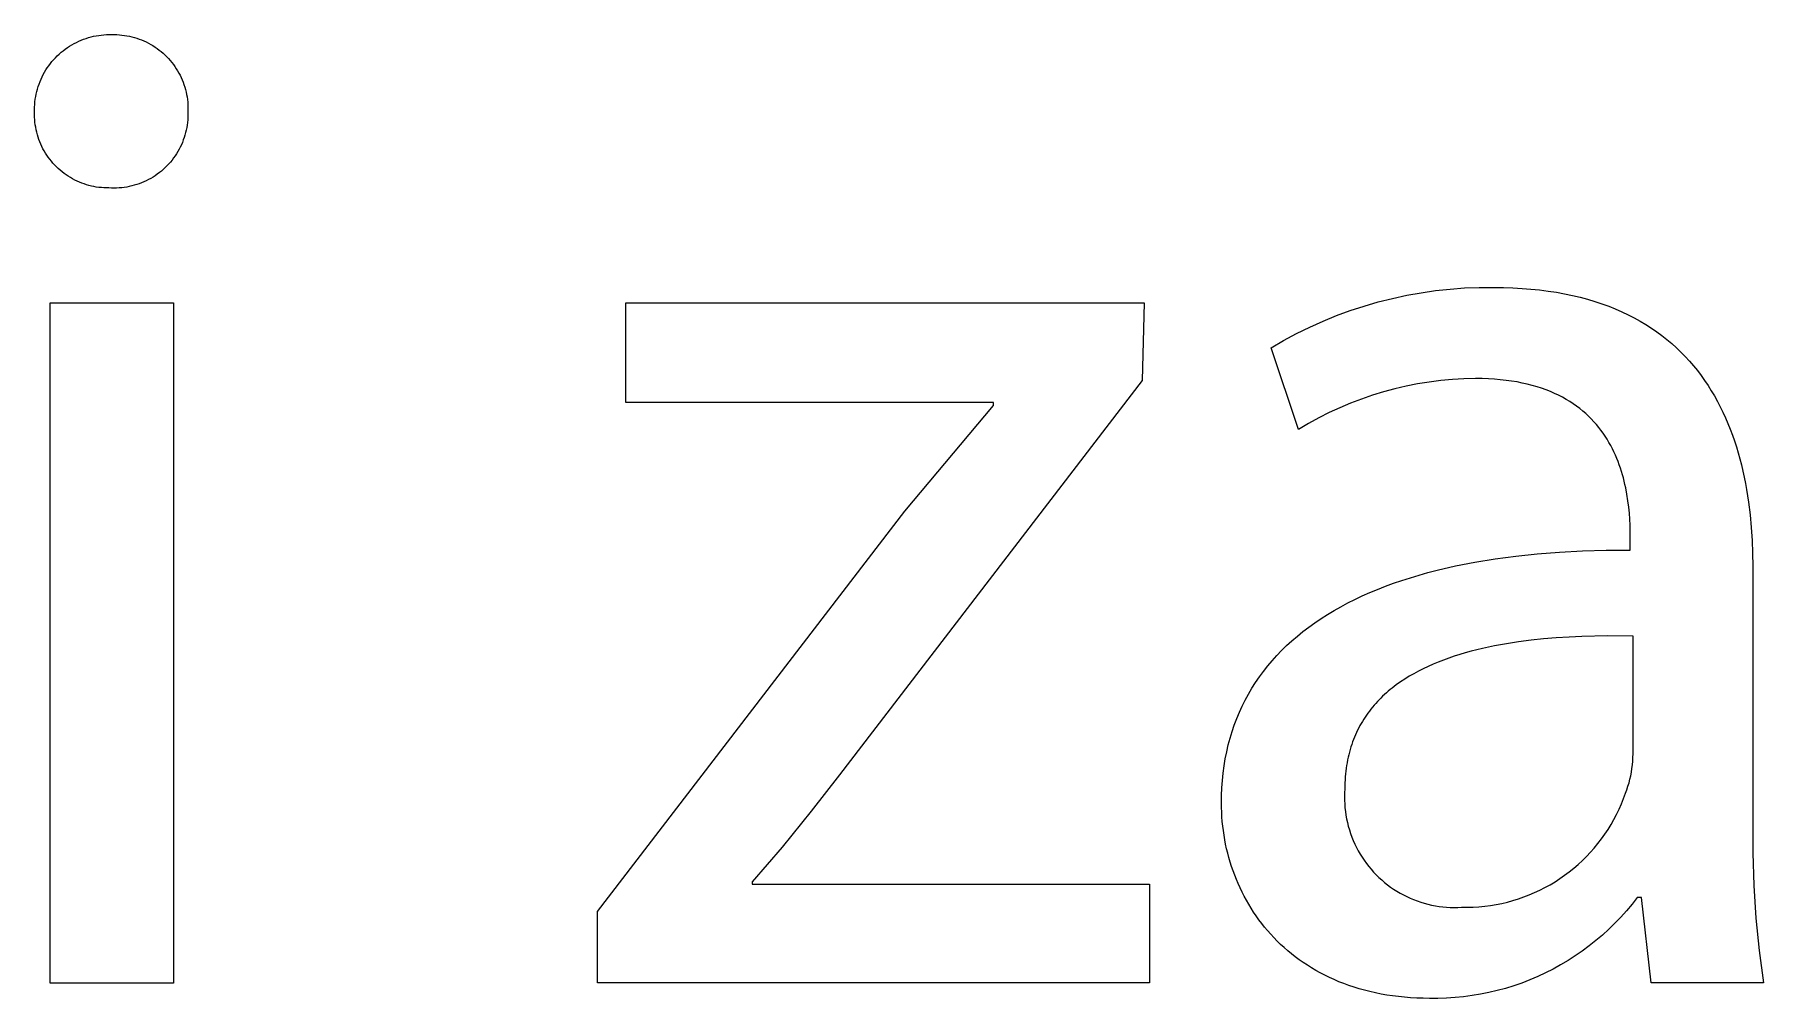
# Model space of a CAD drawing. Header units: millimetres. Extents: x 0 to 4030, y -54 to 2762.
# Drawn here: x 2888.52 to 2938.18, y 13.5 to 41.18 of the extents above; entities that cross this region are included whole.
import ezdxf

# ---------------------------------------------------------------- set-up
doc = ezdxf.new("R2010")
doc.units = ezdxf.units.MM
doc.header["$MEASUREMENT"] = 0
doc.layers.add('Domyślny', color=7, linetype='Continuous', true_color=0x000000)

msp = doc.modelspace()

# ---------------------------------------------------------------- linework, layer by layer
at = {"layer": 'Domyślny', "color": 18, "lineweight": 15, "true_color": 0x000000}
for p, q in [((2889.338, 40.714), (2889.398, 40.759)), ((2889.398, 40.759), (2889.459, 40.803)), ((2889.459, 40.803), (2889.522, 40.844)), ((2889.522, 40.844), (2889.586, 40.882)), ((2889.586, 40.882), (2889.651, 40.919)), ((2889.651, 40.919), (2889.717, 40.953)), ((2889.717, 40.953), (2889.785, 40.985)), ((2889.785, 40.985), (2889.854, 41.015)), ((2889.854, 41.015), (2889.924, 41.042)), ((2889.924, 41.042), (2889.994, 41.067)), ((2889.994, 41.067), (2890.066, 41.089)), ((2890.066, 41.089), (2890.138, 41.109)), ((2890.138, 41.109), (2890.211, 41.126)), ((2890.211, 41.126), (2890.285, 41.141)), ((2890.285, 41.141), (2890.358, 41.153)), ((2890.358, 41.153), (2890.433, 41.162)), ((2890.433, 41.162), (2890.507, 41.169)), ((2890.507, 41.169), (2890.582, 41.174)), ((2890.582, 41.174), (2890.657, 41.175)), ((2890.657, 41.175), (2890.732, 41.175)), ((2890.732, 41.175), (2890.805, 41.176)), ((2890.805, 41.176), (2890.878, 41.174)), ((2890.878, 41.174), (2890.951, 41.17)), ((2890.951, 41.17), (2891.024, 41.163)), ((2891.024, 41.163), (2891.096, 41.154)), ((2891.096, 41.154), (2891.168, 41.143)), ((2891.168, 41.143), (2891.24, 41.129)), ((2891.24, 41.129), (2891.311, 41.112)), ((2891.311, 41.112), (2891.382, 41.094)), ((2891.382, 41.094), (2891.452, 41.072)), ((2891.452, 41.072), (2891.521, 41.049)), ((2891.521, 41.049), (2891.589, 41.022)), ((2891.589, 41.022), (2891.656, 40.994)), ((2891.656, 40.994), (2891.723, 40.963)), ((2891.723, 40.963), (2891.788, 40.93)), ((2891.788, 40.93), (2891.852, 40.895)), ((2891.852, 40.895), (2891.915, 40.858)), ((2891.915, 40.858), (2891.976, 40.818)), ((2891.976, 40.818), (2892.036, 40.777)), ((2892.036, 40.777), (2892.095, 40.733)), ((2892.095, 40.733), (2892.152, 40.688)), ((2888.882, 40.222), (2888.925, 40.283)), ((2888.925, 40.283), (2888.969, 40.343)), ((2888.969, 40.343), (2889.016, 40.401)), ((2889.016, 40.401), (2889.065, 40.458)), ((2889.065, 40.458), (2889.116, 40.513)), ((2889.116, 40.513), (2889.169, 40.566)), ((2889.169, 40.566), (2889.224, 40.617)), ((2889.224, 40.617), (2889.28, 40.667)), ((2889.28, 40.667), (2889.338, 40.714)), ((2892.152, 40.688), (2892.207, 40.64)), ((2892.207, 40.64), (2892.261, 40.591)), ((2892.261, 40.591), (2892.313, 40.539)), ((2892.313, 40.539), (2892.363, 40.486)), ((2892.363, 40.486), (2892.412, 40.432)), ((2892.412, 40.432), (2892.458, 40.375)), ((2892.458, 40.375), (2892.503, 40.318)), ((2892.503, 40.318), (2892.545, 40.258)), ((2892.545, 40.258), (2892.586, 40.197)), ((2888.621, 39.685), (2888.645, 39.755)), ((2888.645, 39.755), (2888.672, 39.825)), ((2888.672, 39.825), (2888.701, 39.894)), ((2888.701, 39.894), (2888.733, 39.962)), ((2888.733, 39.962), (2888.766, 40.029)), ((2888.766, 40.029), (2888.803, 40.095)), ((2888.803, 40.095), (2888.841, 40.159)), ((2888.841, 40.159), (2888.882, 40.222)), ((2892.586, 40.197), (2892.624, 40.135)), ((2892.624, 40.135), (2892.661, 40.072)), ((2892.661, 40.072), (2892.695, 40.007)), ((2892.695, 40.007), (2892.726, 39.941)), ((2892.726, 39.941), (2892.756, 39.874)), ((2892.756, 39.874), (2892.783, 39.807)), ((2892.783, 39.807), (2892.808, 39.738)), ((2892.808, 39.738), (2892.83, 39.668)), ((2888.521, 39.171), (2888.528, 39.246)), ((2888.528, 39.246), (2888.537, 39.32)), ((2888.537, 39.32), (2888.549, 39.394)), ((2888.549, 39.394), (2888.563, 39.468)), ((2888.563, 39.468), (2888.58, 39.541)), ((2888.58, 39.541), (2888.599, 39.613)), ((2888.599, 39.613), (2888.621, 39.685)), ((2892.83, 39.668), (2892.85, 39.598)), ((2892.85, 39.598), (2892.868, 39.527)), ((2892.868, 39.527), (2892.883, 39.456)), ((2892.883, 39.456), (2892.896, 39.384)), ((2892.896, 39.384), (2892.906, 39.311)), ((2892.906, 39.311), (2892.914, 39.239)), ((2892.914, 39.239), (2892.919, 39.166)), ((2888.516, 39.022), (2888.517, 39.096)), ((2888.517, 38.947), (2888.516, 39.022)), ((2888.516, 38.874), (2888.517, 38.947)), ((2888.518, 38.802), (2888.516, 38.874)), ((2888.517, 39.096), (2888.521, 39.171)), ((2888.522, 38.73), (2888.518, 38.802)), ((2892.918, 38.799), (2892.914, 38.726)), ((2892.92, 38.873), (2892.918, 38.799)), ((2892.919, 39.166), (2892.921, 39.093)), ((2892.922, 39.02), (2892.919, 38.947)), ((2892.919, 38.947), (2892.92, 38.873)), ((2892.921, 39.093), (2892.922, 39.02)), ((2888.528, 38.657), (2888.522, 38.73)), ((2888.537, 38.585), (2888.528, 38.657)), ((2888.548, 38.514), (2888.537, 38.585)), ((2888.562, 38.443), (2888.548, 38.514)), ((2888.578, 38.372), (2888.562, 38.443)), ((2888.597, 38.302), (2888.578, 38.372)), ((2888.618, 38.233), (2888.597, 38.302)), ((2892.835, 38.291), (2892.813, 38.221)), ((2892.855, 38.362), (2892.835, 38.291)), ((2892.872, 38.434), (2892.855, 38.362)), ((2892.886, 38.506), (2892.872, 38.434)), ((2892.898, 38.579), (2892.886, 38.506)), ((2892.907, 38.652), (2892.898, 38.579)), ((2892.914, 38.726), (2892.907, 38.652)), ((2888.641, 38.164), (2888.618, 38.233)), ((2888.667, 38.097), (2888.641, 38.164)), ((2888.695, 38.03), (2888.667, 38.097)), ((2888.725, 37.964), (2888.695, 38.03)), ((2888.758, 37.899), (2888.725, 37.964)), ((2888.793, 37.836), (2888.758, 37.899)), ((2888.83, 37.773), (2888.793, 37.836)), ((2888.869, 37.712), (2888.83, 37.773)), ((2892.593, 37.755), (2892.553, 37.693)), ((2892.632, 37.818), (2892.593, 37.755)), ((2892.668, 37.882), (2892.632, 37.818)), ((2892.702, 37.948), (2892.668, 37.882)), ((2892.733, 38.015), (2892.702, 37.948)), ((2892.762, 38.082), (2892.733, 38.015)), ((2892.789, 38.151), (2892.762, 38.082)), ((2892.813, 38.221), (2892.789, 38.151)), ((2888.91, 37.653), (2888.869, 37.712)), ((2888.953, 37.595), (2888.91, 37.653)), ((2888.998, 37.538), (2888.953, 37.595)), ((2889.045, 37.483), (2888.998, 37.538)), ((2889.094, 37.43), (2889.045, 37.483)), ((2889.145, 37.378), (2889.094, 37.43)), ((2889.198, 37.328), (2889.145, 37.378)), ((2889.252, 37.28), (2889.198, 37.328)), ((2889.308, 37.234), (2889.252, 37.28)), ((2892.158, 37.258), (2892.1, 37.212)), ((2892.214, 37.306), (2892.158, 37.258)), ((2892.268, 37.356), (2892.214, 37.306)), ((2892.32, 37.408), (2892.268, 37.356)), ((2892.371, 37.462), (2892.32, 37.408)), ((2892.419, 37.517), (2892.371, 37.462)), ((2892.466, 37.574), (2892.419, 37.517)), ((2892.511, 37.633), (2892.466, 37.574)), ((2892.553, 37.693), (2892.511, 37.633)), ((2889.365, 37.189), (2889.308, 37.234)), ((2889.424, 37.147), (2889.365, 37.189)), ((2889.484, 37.107), (2889.424, 37.147)), ((2889.546, 37.069), (2889.484, 37.107)), ((2889.608, 37.033), (2889.546, 37.069)), ((2889.673, 36.999), (2889.608, 37.033)), ((2889.738, 36.967), (2889.673, 36.999)), ((2889.804, 36.938), (2889.738, 36.967)), ((2889.871, 36.911), (2889.804, 36.938)), ((2889.939, 36.886), (2889.871, 36.911)), ((2890.008, 36.864), (2889.939, 36.886)), ((2890.078, 36.844), (2890.008, 36.864)), ((2890.148, 36.827), (2890.078, 36.844)), ((2890.219, 36.811), (2890.148, 36.827)), ((2890.29, 36.799), (2890.219, 36.811)), ((2890.362, 36.789), (2890.29, 36.799)), ((2890.434, 36.781), (2890.362, 36.789)), ((2890.506, 36.776), (2890.434, 36.781)), ((2890.579, 36.773), (2890.506, 36.776)), ((2890.651, 36.773), (2890.579, 36.773)), ((2890.725, 36.769), (2890.651, 36.773)), ((2890.799, 36.767), (2890.725, 36.769)), ((2890.872, 36.768), (2890.799, 36.767)), ((2890.946, 36.772), (2890.872, 36.768)), ((2891.019, 36.778), (2890.946, 36.772)), ((2891.093, 36.787), (2891.019, 36.778)), ((2891.165, 36.799), (2891.093, 36.787)), ((2891.238, 36.813), (2891.165, 36.799)), ((2891.31, 36.829), (2891.238, 36.813)), ((2891.381, 36.848), (2891.31, 36.829)), ((2891.452, 36.869), (2891.381, 36.848)), ((2891.521, 36.893), (2891.452, 36.869)), ((2891.59, 36.919), (2891.521, 36.893)), ((2891.658, 36.948), (2891.59, 36.919)), ((2891.725, 36.979), (2891.658, 36.948)), ((2891.791, 37.012), (2891.725, 36.979)), ((2891.856, 37.048), (2891.791, 37.012)), ((2891.919, 37.086), (2891.856, 37.048)), ((2891.981, 37.125), (2891.919, 37.086)), ((2892.041, 37.168), (2891.981, 37.125)), ((2892.1, 37.212), (2892.041, 37.168)), ((2928.345, 33.765), (2928.761, 33.824)), ((2928.761, 33.824), (2929.178, 33.869)), ((2929.178, 33.869), (2929.597, 33.9)), ((2929.597, 33.9), (2930.017, 33.915)), ((2930.017, 33.915), (2930.437, 33.917)), ((2930.437, 33.917), (2930.713, 33.914)), ((2930.713, 33.914), (2930.982, 33.905)), ((2930.982, 33.905), (2931.245, 33.89)), ((2931.245, 33.89), (2931.502, 33.87)), ((2931.502, 33.87), (2931.752, 33.844)), ((2931.752, 33.844), (2931.997, 33.813)), ((2931.997, 33.813), (2932.235, 33.776)), ((2932.235, 33.776), (2932.467, 33.734)), ((2888.96, 33.471), (2892.503, 33.471)), ((2888.96, 13.944), (2888.96, 33.471)), ((2892.503, 33.471), (2892.503, 13.944)), ((2905.504, 30.617), (2905.504, 33.475)), ((2905.504, 33.475), (2920.387, 33.475)), ((2920.387, 33.475), (2920.334, 31.247)), ((2926.312, 33.253), (2926.711, 33.383)), ((2926.711, 33.383), (2927.114, 33.5)), ((2927.114, 33.5), (2927.522, 33.602)), ((2927.522, 33.602), (2927.932, 33.691)), ((2927.932, 33.691), (2928.345, 33.765)), ((2932.467, 33.734), (2932.693, 33.686)), ((2932.693, 33.686), (2932.913, 33.634)), ((2932.913, 33.634), (2933.127, 33.577)), ((2933.127, 33.577), (2933.335, 33.514)), ((2933.335, 33.514), (2933.538, 33.447)), ((2933.538, 33.447), (2933.735, 33.375)), ((2933.735, 33.375), (2933.926, 33.299)), ((2933.926, 33.299), (2934.112, 33.218)), ((2924.769, 32.594), (2925.146, 32.778)), ((2925.146, 32.778), (2925.529, 32.95)), ((2925.529, 32.95), (2925.918, 33.108)), ((2925.918, 33.108), (2926.312, 33.253)), ((2934.112, 33.218), (2934.292, 33.133)), ((2934.292, 33.133), (2934.467, 33.043)), ((2934.467, 33.043), (2934.637, 32.949)), ((2934.637, 32.949), (2934.801, 32.851)), ((2934.801, 32.851), (2934.961, 32.749)), ((2924.035, 32.185), (2924.398, 32.396)), ((2924.398, 32.396), (2924.769, 32.594)), ((2934.961, 32.749), (2935.115, 32.643)), ((2935.115, 32.643), (2935.264, 32.533)), ((2935.264, 32.533), (2935.408, 32.419)), ((2935.408, 32.419), (2935.547, 32.302)), ((2935.547, 32.302), (2935.681, 32.181)), ((2924.827, 29.837), (2924.035, 32.185)), ((2935.681, 32.181), (2935.81, 32.057)), ((2935.81, 32.057), (2935.935, 31.929)), ((2935.935, 31.929), (2936.055, 31.798)), ((2936.055, 31.798), (2936.171, 31.664)), ((2929.578, 31.292), (2929.244, 31.273)), ((2929.913, 31.3), (2929.578, 31.292)), ((2930.098, 31.298), (2929.913, 31.3)), ((2930.278, 31.291), (2930.098, 31.298)), ((2930.452, 31.281), (2930.278, 31.291)), ((2936.171, 31.664), (2936.282, 31.527)), ((2936.282, 31.527), (2936.389, 31.387)), ((2936.389, 31.387), (2936.491, 31.244)), ((2920.334, 31.247), (2911.637, 19.92)), ((2926.949, 30.821), (2926.632, 30.712)), ((2927.269, 30.919), (2926.949, 30.821)), ((2927.592, 31.006), (2927.269, 30.919)), ((2927.919, 31.082), (2927.592, 31.006)), ((2928.247, 31.147), (2927.919, 31.082)), ((2928.578, 31.2), (2928.247, 31.147)), ((2928.91, 31.242), (2928.578, 31.2)), ((2929.244, 31.273), (2928.91, 31.242)), ((2930.622, 31.267), (2930.452, 31.281)), ((2930.787, 31.248), (2930.622, 31.267)), ((2930.947, 31.226), (2930.787, 31.248)), ((2931.102, 31.201), (2930.947, 31.226)), ((2931.252, 31.171), (2931.102, 31.201)), ((2931.398, 31.139), (2931.252, 31.171)), ((2931.539, 31.102), (2931.398, 31.139)), ((2931.676, 31.063), (2931.539, 31.102)), ((2931.808, 31.02), (2931.676, 31.063)), ((2931.936, 30.975), (2931.808, 31.02)), ((2932.06, 30.926), (2931.936, 30.975)), ((2932.179, 30.874), (2932.06, 30.926)), ((2932.294, 30.819), (2932.179, 30.874)), ((2932.406, 30.762), (2932.294, 30.819)), ((2936.491, 31.244), (2936.589, 31.098)), ((2936.589, 31.098), (2936.683, 30.95)), ((2936.683, 30.95), (2936.772, 30.799)), ((2936.772, 30.799), (2936.858, 30.645)), ((2916.066, 30.617), (2905.504, 30.617)), ((2913.516, 27.49), (2916.066, 30.523)), ((2916.066, 30.523), (2916.066, 30.617)), ((2925.707, 30.321), (2925.408, 30.17)), ((2926.011, 30.462), (2925.707, 30.321)), ((2926.319, 30.592), (2926.011, 30.462)), ((2926.632, 30.712), (2926.319, 30.592)), ((2932.513, 30.702), (2932.406, 30.762)), ((2932.616, 30.64), (2932.513, 30.702)), ((2932.716, 30.575), (2932.616, 30.64)), ((2932.811, 30.508), (2932.716, 30.575)), ((2932.903, 30.438), (2932.811, 30.508)), ((2932.991, 30.367), (2932.903, 30.438)), ((2933.076, 30.293), (2932.991, 30.367)), ((2936.858, 30.645), (2936.939, 30.489)), ((2936.939, 30.489), (2937.017, 30.331)), ((2937.017, 30.331), (2937.09, 30.171)), ((2925.115, 30.008), (2924.827, 29.837)), ((2925.408, 30.17), (2925.115, 30.008)), ((2933.157, 30.218), (2933.076, 30.293)), ((2933.235, 30.14), (2933.157, 30.218)), ((2933.31, 30.061), (2933.235, 30.14)), ((2933.381, 29.98), (2933.31, 30.061)), ((2933.449, 29.898), (2933.381, 29.98)), ((2933.514, 29.814), (2933.449, 29.898)), ((2933.575, 29.729), (2933.514, 29.814)), ((2937.09, 30.171), (2937.16, 30.009)), ((2937.16, 30.009), (2937.226, 29.844)), ((2937.226, 29.844), (2937.289, 29.678)), ((2933.634, 29.642), (2933.575, 29.729)), ((2933.69, 29.555), (2933.634, 29.642)), ((2933.743, 29.466), (2933.69, 29.555)), ((2933.793, 29.376), (2933.743, 29.466)), ((2933.84, 29.285), (2933.793, 29.376)), ((2937.289, 29.678), (2937.347, 29.51)), ((2937.347, 29.51), (2937.403, 29.34)), ((2937.403, 29.34), (2937.454, 29.168)), ((2933.885, 29.194), (2933.84, 29.285)), ((2933.927, 29.102), (2933.885, 29.194)), ((2933.967, 29.009), (2933.927, 29.102)), ((2934.004, 28.916), (2933.967, 29.009)), ((2934.039, 28.822), (2934.004, 28.916)), ((2934.072, 28.728), (2934.039, 28.822)), ((2937.454, 29.168), (2937.503, 28.995)), ((2937.503, 28.995), (2937.548, 28.821)), ((2937.548, 28.821), (2937.59, 28.645)), ((2934.102, 28.634), (2934.072, 28.728)), ((2934.131, 28.54), (2934.102, 28.634)), ((2934.157, 28.445), (2934.131, 28.54)), ((2934.181, 28.351), (2934.157, 28.445)), ((2934.203, 28.257), (2934.181, 28.351)), ((2937.59, 28.645), (2937.628, 28.468)), ((2937.628, 28.468), (2937.664, 28.29)), ((2934.224, 28.163), (2934.203, 28.257)), ((2934.259, 27.977), (2934.224, 28.163)), ((2934.288, 27.792), (2934.259, 27.977)), ((2937.664, 28.29), (2937.696, 28.111)), ((2937.696, 28.111), (2937.752, 27.751)), ((2904.685, 16.002), (2913.516, 27.49)), ((2934.311, 27.611), (2934.288, 27.792)), ((2934.329, 27.434), (2934.311, 27.611)), ((2934.341, 27.261), (2934.329, 27.434)), ((2937.752, 27.751), (2937.796, 27.387)), ((2937.796, 27.387), (2937.83, 27.021)), ((2934.349, 27.093), (2934.341, 27.261)), ((2934.354, 26.932), (2934.349, 27.093)), ((2934.355, 26.777), (2934.354, 26.932)), ((2937.83, 27.021), (2937.854, 26.654)), ((2932.323, 26.317), (2932.981, 26.351)), ((2932.981, 26.351), (2933.658, 26.37)), ((2933.658, 26.37), (2934.355, 26.374)), ((2934.355, 26.374), (2934.355, 26.777)), ((2937.854, 26.654), (2937.867, 26.286)), ((2928.804, 25.795), (2929.339, 25.919)), ((2929.339, 25.919), (2929.894, 26.028)), ((2929.894, 26.028), (2930.471, 26.123)), ((2930.471, 26.123), (2931.068, 26.202)), ((2931.068, 26.202), (2931.685, 26.267)), ((2931.685, 26.267), (2932.323, 26.317)), ((2937.867, 26.286), (2937.872, 25.918)), ((2937.872, 25.918), (2937.872, 18.617)), ((2927.098, 25.248), (2927.325, 25.337)), ((2927.325, 25.337), (2927.558, 25.422)), ((2927.558, 25.422), (2927.797, 25.504)), ((2927.797, 25.504), (2928.041, 25.582)), ((2928.041, 25.582), (2928.29, 25.657)), ((2928.29, 25.657), (2928.544, 25.728)), ((2928.544, 25.728), (2928.804, 25.795)), ((2926.04, 24.75), (2926.241, 24.856)), ((2926.241, 24.856), (2926.447, 24.959)), ((2926.447, 24.959), (2926.658, 25.059)), ((2926.658, 25.059), (2926.875, 25.155)), ((2926.875, 25.155), (2927.098, 25.248)), ((2925.293, 24.288), (2925.471, 24.408)), ((2925.471, 24.408), (2925.655, 24.526)), ((2925.655, 24.526), (2925.845, 24.639)), ((2925.845, 24.639), (2926.04, 24.75)), ((2924.635, 23.771), (2924.791, 23.905)), ((2924.791, 23.905), (2924.953, 24.036)), ((2924.953, 24.036), (2925.12, 24.164)), ((2925.12, 24.164), (2925.293, 24.288)), ((2932.231, 23.854), (2931.867, 23.824)), ((2932.598, 23.878), (2932.231, 23.854)), ((2932.967, 23.895), (2932.598, 23.878)), ((2933.704, 23.911), (2932.967, 23.895)), ((2934.436, 23.905), (2933.704, 23.911)), ((2934.436, 20.523), (2934.436, 23.905)), ((2924.067, 23.199), (2924.2, 23.347)), ((2924.2, 23.347), (2924.339, 23.492)), ((2924.339, 23.492), (2924.484, 23.633)), ((2924.484, 23.633), (2924.635, 23.771)), ((2929.457, 23.376), (2929.299, 23.326)), ((2929.617, 23.423), (2929.457, 23.376)), ((2929.78, 23.468), (2929.617, 23.423)), ((2930.111, 23.55), (2929.78, 23.468)), ((2930.451, 23.622), (2930.111, 23.55)), ((2930.797, 23.685), (2930.451, 23.622)), ((2931.149, 23.739), (2930.797, 23.685)), ((2931.506, 23.785), (2931.149, 23.739)), ((2931.867, 23.824), (2931.506, 23.785)), ((2923.701, 22.735), (2923.817, 22.893)), ((2923.817, 22.893), (2923.939, 23.048)), ((2923.939, 23.048), (2924.067, 23.199)), ((2928.271, 22.899), (2928.136, 22.826)), ((2928.409, 22.969), (2928.271, 22.899)), ((2928.55, 23.035), (2928.409, 22.969)), ((2928.694, 23.099), (2928.55, 23.035)), ((2928.841, 23.16), (2928.694, 23.099)), ((2928.991, 23.218), (2928.841, 23.16)), ((2929.144, 23.273), (2928.991, 23.218)), ((2929.299, 23.326), (2929.144, 23.273)), ((2923.387, 22.241), (2923.485, 22.409)), ((2923.485, 22.409), (2923.59, 22.574)), ((2923.59, 22.574), (2923.701, 22.735)), ((2927.459, 22.37), (2927.403, 22.323)), ((2927.516, 22.415), (2927.459, 22.37)), ((2927.632, 22.504), (2927.516, 22.415)), ((2927.753, 22.589), (2927.632, 22.504)), ((2927.877, 22.672), (2927.753, 22.589)), ((2928.005, 22.751), (2927.877, 22.672)), ((2928.136, 22.826), (2928.005, 22.751)), ((2923.125, 21.718), (2923.206, 21.895)), ((2923.206, 21.895), (2923.294, 22.07)), ((2923.294, 22.07), (2923.387, 22.241)), ((2926.949, 21.865), (2926.904, 21.81)), ((2926.995, 21.92), (2926.949, 21.865)), ((2927.042, 21.973), (2926.995, 21.92)), ((2927.09, 22.026), (2927.042, 21.973)), ((2927.14, 22.078), (2927.09, 22.026)), ((2927.19, 22.128), (2927.14, 22.078)), ((2927.242, 22.178), (2927.19, 22.128)), ((2927.295, 22.227), (2927.242, 22.178)), ((2927.348, 22.276), (2927.295, 22.227)), ((2927.403, 22.323), (2927.348, 22.276)), ((2922.98, 21.352), (2923.05, 21.537)), ((2923.05, 21.537), (2923.125, 21.718)), ((2926.622, 21.397), (2926.587, 21.334)), ((2926.659, 21.458), (2926.622, 21.397)), ((2926.697, 21.519), (2926.659, 21.458)), ((2926.736, 21.579), (2926.697, 21.519)), ((2926.776, 21.639), (2926.736, 21.579)), ((2926.817, 21.697), (2926.776, 21.639)), ((2926.86, 21.754), (2926.817, 21.697)), ((2926.904, 21.81), (2926.86, 21.754)), ((2922.808, 20.78), (2922.859, 20.974)), ((2922.859, 20.974), (2922.917, 21.165)), ((2922.917, 21.165), (2922.98, 21.352)), ((2926.377, 20.866), (2926.352, 20.795)), ((2926.403, 20.936), (2926.377, 20.866)), ((2926.43, 21.004), (2926.403, 20.936)), ((2926.459, 21.072), (2926.43, 21.004)), ((2926.489, 21.139), (2926.459, 21.072)), ((2926.52, 21.205), (2926.489, 21.139)), ((2926.553, 21.27), (2926.52, 21.205)), ((2926.587, 21.334), (2926.553, 21.27)), ((2922.689, 20.179), (2922.722, 20.382)), ((2922.722, 20.382), (2922.762, 20.583)), ((2922.762, 20.583), (2922.808, 20.78)), ((2926.25, 20.425), (2926.234, 20.348)), ((2926.267, 20.501), (2926.25, 20.425)), ((2926.286, 20.576), (2926.267, 20.501)), ((2926.307, 20.65), (2926.286, 20.576)), ((2926.329, 20.723), (2926.307, 20.65)), ((2926.352, 20.795), (2926.329, 20.723)), ((2934.426, 20.313), (2934.433, 20.418)), ((2934.433, 20.418), (2934.436, 20.523)), ((2911.637, 19.92), (2910.827, 18.875)), ((2922.64, 19.762), (2922.661, 19.972)), ((2922.661, 19.972), (2922.689, 20.179)), ((2926.175, 19.946), (2926.168, 19.862)), ((2926.184, 20.028), (2926.175, 19.946)), ((2926.194, 20.11), (2926.184, 20.028)), ((2926.206, 20.19), (2926.194, 20.11)), ((2926.219, 20.27), (2926.206, 20.19)), ((2926.234, 20.348), (2926.219, 20.27)), ((2934.345, 19.796), (2934.368, 19.898)), ((2934.368, 19.898), (2934.387, 20.001)), ((2934.387, 20.001), (2934.404, 20.105)), ((2934.404, 20.105), (2934.417, 20.209)), ((2934.417, 20.209), (2934.426, 20.313)), ((2922.615, 19.333), (2922.625, 19.549)), ((2922.625, 19.549), (2922.64, 19.762)), ((2926.149, 19.408), (2926.146, 19.3)), ((2926.155, 19.516), (2926.149, 19.408)), ((2926.156, 19.605), (2926.155, 19.516)), ((2926.159, 19.692), (2926.156, 19.605)), ((2926.163, 19.777), (2926.159, 19.692)), ((2926.168, 19.862), (2926.163, 19.777)), ((2934.164, 19.24), (2934.221, 19.396)), ((2934.221, 19.396), (2934.257, 19.494)), ((2934.257, 19.494), (2934.289, 19.594)), ((2934.289, 19.594), (2934.319, 19.695)), ((2934.319, 19.695), (2934.345, 19.796)), ((2910.827, 18.875), (2909.99, 17.85)), ((2922.612, 19.114), (2922.615, 19.333)), ((2922.614, 18.981), (2922.612, 19.114)), ((2922.618, 18.849), (2922.614, 18.981)), ((2926.146, 19.3), (2926.147, 19.192)), ((2926.147, 19.192), (2926.151, 19.084)), ((2926.151, 19.084), (2926.16, 18.976)), ((2926.16, 18.976), (2926.171, 18.868)), ((2933.963, 18.785), (2934.035, 18.934)), ((2934.035, 18.934), (2934.102, 19.086)), ((2934.102, 19.086), (2934.164, 19.24)), ((2922.626, 18.716), (2922.618, 18.849)), ((2922.636, 18.584), (2922.626, 18.716)), ((2922.649, 18.452), (2922.636, 18.584)), ((2922.666, 18.321), (2922.649, 18.452)), ((2926.171, 18.868), (2926.187, 18.761)), ((2926.187, 18.761), (2926.206, 18.655)), ((2926.206, 18.655), (2926.229, 18.549)), ((2926.229, 18.549), (2926.256, 18.444)), ((2926.256, 18.444), (2926.286, 18.34)), ((2933.716, 18.353), (2933.803, 18.494)), ((2933.803, 18.494), (2933.886, 18.638)), ((2933.886, 18.638), (2933.963, 18.785)), ((2937.872, 18.617), (2937.873, 17.68)), ((2922.685, 18.19), (2922.666, 18.321)), ((2922.707, 18.06), (2922.685, 18.19)), ((2922.732, 17.93), (2922.707, 18.06)), ((2922.76, 17.801), (2922.732, 17.93)), ((2926.286, 18.34), (2926.32, 18.237)), ((2926.32, 18.237), (2926.357, 18.135)), ((2926.357, 18.135), (2926.398, 18.035)), ((2926.398, 18.035), (2926.442, 17.936)), ((2926.442, 17.936), (2926.489, 17.839)), ((2933.321, 17.821), (2933.426, 17.949)), ((2933.426, 17.949), (2933.527, 18.08)), ((2933.527, 18.08), (2933.624, 18.215)), ((2933.624, 18.215), (2933.716, 18.353)), ((2909.99, 17.85), (2909.127, 16.847)), ((2922.791, 17.672), (2922.76, 17.801)), ((2922.825, 17.545), (2922.791, 17.672)), ((2922.862, 17.418), (2922.825, 17.545)), ((2922.902, 17.292), (2922.862, 17.418)), ((2926.489, 17.839), (2926.54, 17.743)), ((2926.54, 17.743), (2926.594, 17.649)), ((2926.594, 17.649), (2926.651, 17.557)), ((2926.651, 17.557), (2926.711, 17.468)), ((2926.711, 17.468), (2926.775, 17.38)), ((2932.857, 17.348), (2932.979, 17.46)), ((2932.979, 17.46), (2933.097, 17.577)), ((2933.097, 17.577), (2933.211, 17.697)), ((2933.211, 17.697), (2933.321, 17.821)), ((2937.873, 17.68), (2937.904, 16.744)), ((2922.945, 17.167), (2922.902, 17.292)), ((2922.991, 17.043), (2922.945, 17.167)), ((2923.039, 16.92), (2922.991, 17.043)), ((2923.091, 16.798), (2923.039, 16.92)), ((2926.775, 17.38), (2926.841, 17.294)), ((2926.841, 17.294), (2926.91, 17.211)), ((2926.91, 17.211), (2926.982, 17.13)), ((2926.982, 17.13), (2927.057, 17.052)), ((2927.057, 17.052), (2927.134, 16.976)), ((2927.134, 16.976), (2927.214, 16.903)), ((2927.214, 16.903), (2927.297, 16.833)), ((2932.193, 16.852), (2932.332, 16.942)), ((2932.332, 16.942), (2932.468, 17.037)), ((2932.468, 17.037), (2932.601, 17.136)), ((2932.601, 17.136), (2932.731, 17.24)), ((2932.731, 17.24), (2932.857, 17.348)), ((2909.127, 16.847), (2909.127, 16.78)), ((2909.127, 16.78), (2920.548, 16.78)), ((2920.548, 16.78), (2920.548, 13.948)), ((2923.145, 16.677), (2923.091, 16.798)), ((2923.203, 16.558), (2923.145, 16.677)), ((2923.263, 16.44), (2923.203, 16.558)), ((2923.326, 16.323), (2923.263, 16.44)), ((2927.297, 16.833), (2927.381, 16.766)), ((2927.381, 16.766), (2927.468, 16.701)), ((2927.468, 16.701), (2927.558, 16.64)), ((2927.558, 16.64), (2927.649, 16.582)), ((2927.649, 16.582), (2927.742, 16.526)), ((2927.742, 16.526), (2927.837, 16.475)), ((2927.837, 16.475), (2927.934, 16.426)), ((2927.934, 16.426), (2928.032, 16.381)), ((2931.143, 16.362), (2931.3, 16.417)), ((2931.3, 16.417), (2931.455, 16.476)), ((2931.455, 16.476), (2931.607, 16.541)), ((2931.607, 16.541), (2931.758, 16.611)), ((2931.758, 16.611), (2931.905, 16.687)), ((2931.905, 16.687), (2932.051, 16.767)), ((2932.051, 16.767), (2932.193, 16.852)), ((2934.557, 16.403), (2934.405, 16.209)), ((2934.677, 16.403), (2934.557, 16.403)), ((2934.959, 13.947), (2934.677, 16.403)), ((2937.904, 16.744), (2937.966, 15.809)), ((2904.685, 13.948), (2904.685, 16.002)), ((2923.393, 16.208), (2923.326, 16.323)), ((2923.462, 16.094), (2923.393, 16.208)), ((2923.534, 15.982), (2923.462, 16.094)), ((2923.609, 15.872), (2923.534, 15.982)), ((2928.032, 16.381), (2928.132, 16.339)), ((2928.132, 16.339), (2928.233, 16.301)), ((2928.233, 16.301), (2928.336, 16.266)), ((2928.336, 16.266), (2928.439, 16.234)), ((2928.439, 16.234), (2928.544, 16.206)), ((2928.544, 16.206), (2928.649, 16.182)), ((2928.649, 16.182), (2928.756, 16.162)), ((2928.756, 16.162), (2928.863, 16.145)), ((2928.863, 16.145), (2928.97, 16.132)), ((2928.97, 16.132), (2929.078, 16.122)), ((2929.078, 16.122), (2929.186, 16.116)), ((2929.186, 16.116), (2929.294, 16.114)), ((2929.294, 16.114), (2929.402, 16.116)), ((2929.402, 16.116), (2929.511, 16.121)), ((2929.511, 16.121), (2929.676, 16.12)), ((2929.676, 16.12), (2929.842, 16.124)), ((2929.842, 16.124), (2930.008, 16.134)), ((2930.008, 16.134), (2930.173, 16.15)), ((2930.173, 16.15), (2930.337, 16.172)), ((2930.337, 16.172), (2930.501, 16.199)), ((2930.501, 16.199), (2930.664, 16.231)), ((2930.664, 16.231), (2930.825, 16.269)), ((2930.825, 16.269), (2930.985, 16.313)), ((2930.985, 16.313), (2931.143, 16.362)), ((2934.247, 16.02), (2934.083, 15.837)), ((2934.405, 16.209), (2934.247, 16.02)), ((2923.686, 15.763), (2923.609, 15.872)), ((2923.767, 15.656), (2923.686, 15.763)), ((2923.851, 15.551), (2923.767, 15.656)), ((2923.937, 15.448), (2923.851, 15.551)), ((2924.027, 15.346), (2923.937, 15.448)), ((2933.737, 15.487), (2933.555, 15.321)), ((2933.913, 15.659), (2933.737, 15.487)), ((2934.083, 15.837), (2933.913, 15.659)), ((2937.966, 15.809), (2938.058, 14.876)), ((2924.119, 15.247), (2924.027, 15.346)), ((2924.214, 15.15), (2924.119, 15.247)), ((2924.312, 15.055), (2924.214, 15.15)), ((2924.413, 14.962), (2924.312, 15.055)), ((2924.517, 14.871), (2924.413, 14.962)), ((2933.174, 15.008), (2932.977, 14.862)), ((2933.367, 15.162), (2933.174, 15.008)), ((2933.555, 15.321), (2933.367, 15.162)), ((2924.624, 14.783), (2924.517, 14.871)), ((2924.733, 14.697), (2924.624, 14.783)), ((2924.846, 14.613), (2924.733, 14.697)), ((2924.961, 14.532), (2924.846, 14.613)), ((2925.079, 14.454), (2924.961, 14.532)), ((2925.2, 14.378), (2925.079, 14.454)), ((2932.355, 14.463), (2932.14, 14.345)), ((2932.567, 14.589), (2932.355, 14.463)), ((2932.774, 14.722), (2932.567, 14.589)), ((2932.977, 14.862), (2932.774, 14.722)), ((2938.058, 14.876), (2938.18, 13.947)), ((2892.503, 13.944), (2888.96, 13.944)), ((2920.548, 13.948), (2904.685, 13.948)), ((2925.324, 14.305), (2925.2, 14.378)), ((2925.451, 14.235), (2925.324, 14.305)), ((2925.581, 14.167), (2925.451, 14.235)), ((2925.713, 14.103), (2925.581, 14.167)), ((2925.849, 14.041), (2925.713, 14.103)), ((2925.987, 13.982), (2925.849, 14.041)), ((2926.128, 13.927), (2925.987, 13.982)), ((2926.272, 13.874), (2926.128, 13.927)), ((2931.24, 13.945), (2931.008, 13.865)), ((2931.47, 14.034), (2931.24, 13.945)), ((2931.697, 14.13), (2931.47, 14.034)), ((2931.92, 14.234), (2931.697, 14.13)), ((2932.14, 14.345), (2931.92, 14.234)), ((2938.18, 13.947), (2934.959, 13.947)), ((2926.419, 13.825), (2926.272, 13.874)), ((2926.568, 13.779), (2926.419, 13.825)), ((2926.721, 13.736), (2926.568, 13.779)), ((2926.876, 13.697), (2926.721, 13.736)), ((2927.034, 13.661), (2926.876, 13.697)), ((2927.195, 13.629), (2927.034, 13.661)), ((2927.359, 13.6), (2927.195, 13.629)), ((2927.525, 13.575), (2927.359, 13.6)), ((2927.695, 13.554), (2927.525, 13.575)), ((2927.867, 13.536), (2927.695, 13.554)), ((2928.042, 13.522), (2927.867, 13.536)), ((2928.22, 13.512), (2928.042, 13.522)), ((2928.401, 13.506), (2928.22, 13.512)), ((2928.585, 13.504), (2928.401, 13.506)), ((2928.831, 13.503), (2928.585, 13.504)), ((2929.077, 13.51), (2928.831, 13.503)), ((2929.322, 13.526), (2929.077, 13.51)), ((2929.567, 13.55), (2929.322, 13.526)), ((2929.811, 13.582), (2929.567, 13.55)), ((2930.054, 13.622), (2929.811, 13.582)), ((2930.296, 13.671), (2930.054, 13.622)), ((2930.535, 13.727), (2930.296, 13.671)), ((2930.773, 13.792), (2930.535, 13.727)), ((2931.008, 13.865), (2930.773, 13.792))]:
    msp.add_line(p, q, dxfattribs=at)

doc.saveas('drawing.dxf')
